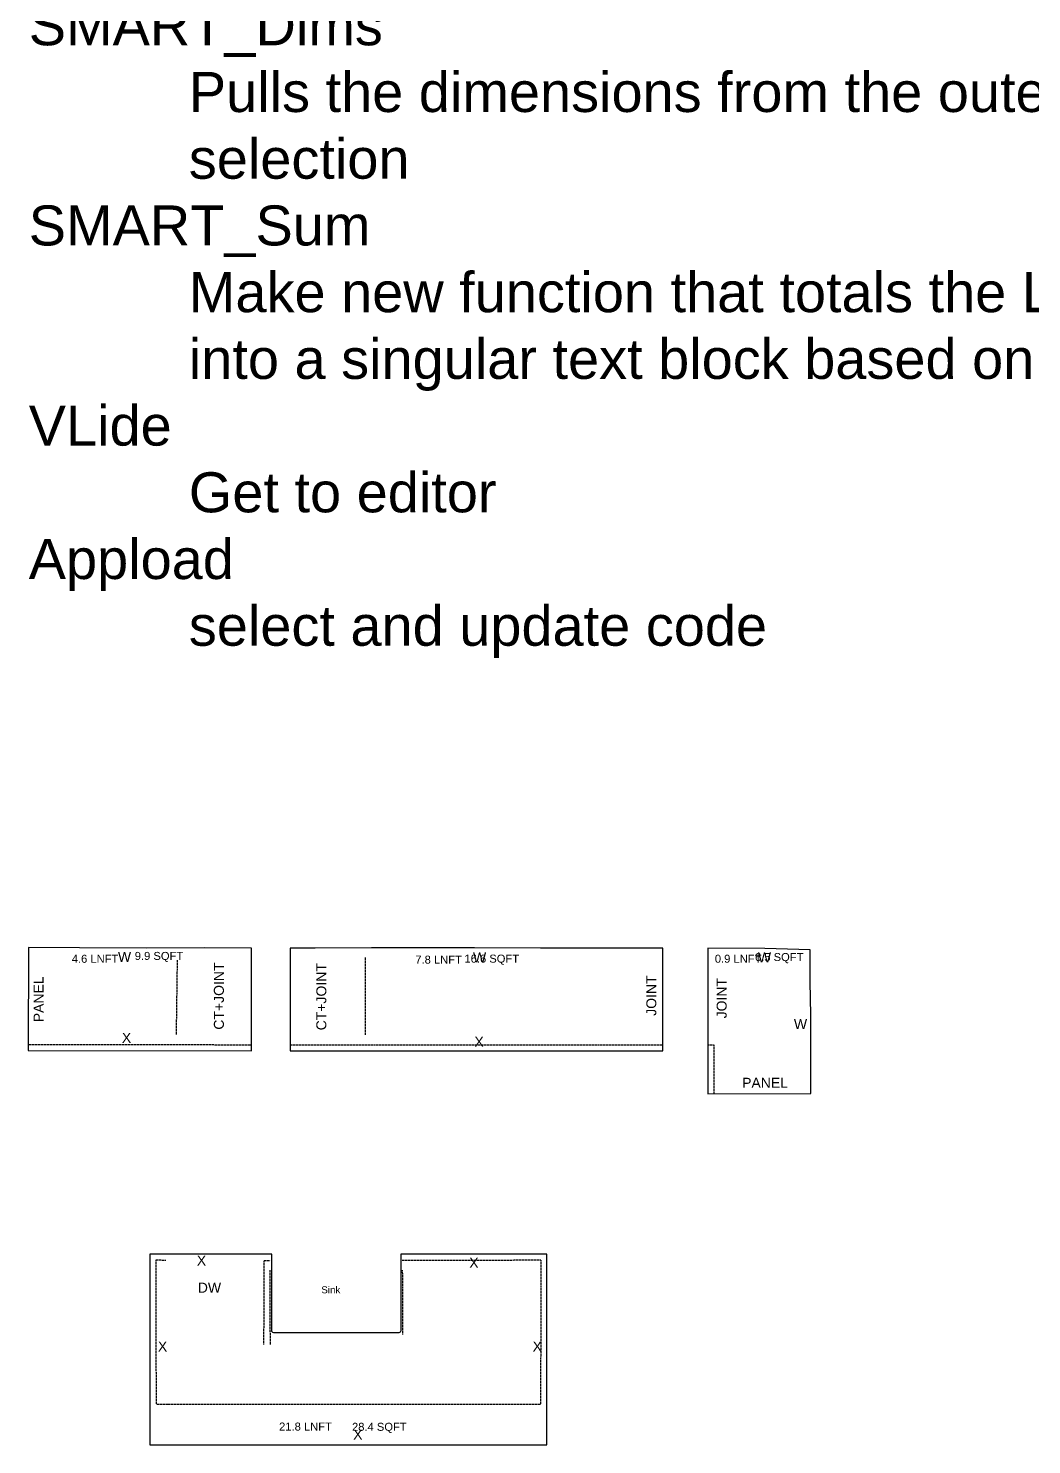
# Model space of a CAD drawing. Extents: x -347 to 953, y -714 to 758.
# Drawn here: x -346.8 to -96.2, y -2.1 to 351.8 of the extents above; entities that cross this region are included whole.
import ezdxf
from ezdxf.enums import TextEntityAlignment as Align

# ---------------------------------------------------------------- set-up
doc = ezdxf.new("R2010")
doc.units = 0
doc.header["$MEASUREMENT"] = 0
doc.linetypes.add('DASHED', pattern=[0.75, 0.5, -0.25])
doc.layers.get('0').update_dxf_attribs({"linetype": 'CONTINUOUS'})
for name, color, linetype in [('BLUE_BLUE', 5, 'CONTINUOUS'), ('GREEN_TEXT', 90, 'CONTINUOUS'), ('ORANGE_CABS', 30, 'DASHED')]:
    doc.layers.add(name, color=color, linetype=linetype)
doc.styles.add('Model Text', font='arial.ttf', dxfattribs={"height": 2})
doc.styles.get("Standard").update_dxf_attribs({"font": 'arial.ttf'})

msp = doc.modelspace()

# ---------------------------------------------------------------- linework, layer by layer
at = {"color": 143, "true_color": 0x7aafdf}
msp.add_lwpolyline([(-177.014343, 121.928081), (-177.014343, 96.27332), (-177.029944, 85.538563), (-151.283385, 85.594608), (-151.335575, 105.16522), (-151.474731, 113.586587), (-151.520632, 121.555933), (-162.838452, 121.821735)], close=True, dxfattribs=at)
at = {"layer": 'BLUE_BLUE', "color": 5}
msp.add_lwpolyline([(-317.202171, 121.950277), (-333.979418, 121.99363), (-346.78703, 122.083759), (-346.800736, 96.352633), (-291.032707, 96.322927), (-291.032707, 121.967864), (-302.749735, 122.058048)], close=True, dxfattribs=at)
msp.add_lwpolyline([(-188.279654, 96.27332), (-188.279654, 121.928081), (-189.078561, 121.934074), (-205.277015, 121.90366), (-218.826072, 121.926268), (-235.361754, 122.01797), (-247.843696, 121.99197), (-261.034568, 122.000777), (-275.171378, 121.919871), (-281.406766, 121.967864), (-281.406766, 96.322927), (-188.279661, 96.27332)], dxfattribs=at)
msp.add_lwpolyline([(-253.750995, 45.44642), (-253.750995, 26.336419, -0.4142135624), (-254.250995, 25.836419), (-285.490995, 25.836419, -0.4142135624), (-285.990995, 26.336419), (-285.990995, 45.44642), (-316.45055, 45.44642), (-316.45055, -2.115582), (-217.264374, -2.115582), (-217.264374, 45.44642)], format="xyb", close=True, dxfattribs=at)
at = {"layer": 'ORANGE_CABS', "color": 30, "linetype": 'DASHED', "ltscale": 0.5}
for p, q in [((-309.798838, 100.333516), (-309.53925, 118.90373)), ((-262.619725, 119.633994), (-262.636369, 100.312943)), ((-346.799937, 97.852633), (-291.032707, 97.822927)), ((-281.406766, 97.822927), (-188.279654, 97.773321)), ((-177.014343, 97.773321), (-175.512162, 97.772521)), ((-175.512162, 97.772521), (-175.529938, 85.541828)), ((-312.472878, 43.939456), (-314.971228, 43.94642)), ((-314.971228, 43.94642), (-314.888554, 7.884955)), ((-287.931383, 22.932386), (-287.911891, 43.923865)), ((-287.911891, 43.923865), (-286.374417, 43.926401)), ((-218.78466, 43.94642), (-253.376555, 43.927079)), ((-218.78466, 43.94642), (-218.826377, 7.884036)), ((-286.340595, 22.875225), (-286.37043, 41.446419)), ((-253.371559, 41.446419), (-253.339141, 25.342365)), ((-218.826377, 7.884036), (-314.888554, 7.884955))]:
    msp.add_line(p, q, dxfattribs=at)

# ---------------------------------------------------------------- texts
at = {"linetype": 'Continuous', "insert": (-346.706011, 757.606079), "char_height": 10, "attachment_point": 1, "style": 'Model Text'}
msp.add_mtext_dynamic_manual_height_columns('Custom Commands:\\P\\PSMART_Update\\P^IPushes values from model table to print table\\PSMART_Numbering\\P^IPlaces a number with each click, and increases ^Ithe value each time\\PSMART_SqFt \\P^ISelect multiple lines, the square footage is ^I^Icalculated, then select where you want the result ^Iplaced\\P^I{\\C1;Need to update to pull just the 4 corners instead of ^Ithe more accurate calculation now. (Copy from ^I"SMART_Dims")\\P}SMART_LnFt  \\P^ISelect multiple lines, the linear footage is ^I^Icalculated, then select where you want the result ^Iplaced\\PSMART_Table^J^ISelect a CSV file, and the code will update all the ^Iareas of the print page \\P^I{\\C1;Need to update to handle the new format of the ^Itable. May need to add variable output based on ^Icolumn selection\\P}SMART_Dims\\P^IPulls the dimensions from the outer 4 corners of a \\P^Iselection\\P{\\C1;SMART_Sum\\P^IMake new function that totals the LNFT and SQFT ^Iinto a singular text block based on selected text}\\PVLide \\P^IGet to editor\\PAppload\\P^Iselect and update code', width=355.75554369, gutter_width=10, heights=[588.458867], dxfattribs=at)
at = {"linetype": 'Continuous', "char_height": 2, "attachment_point": 5, "style": 'Model Text'}
for s, insert in [('4.6 LNFT', (-330.131072, 119.279343)), ('9.9 SQFT', (-314.160197, 119.725813)), ('16.6 SQFT', (-231.031319, 119.05122)), ('0.9 LNFT', (-169.481518, 119.284007)), ('6.5 SQFT', (-159.222042, 119.444689)), ('7.8 LNFT', (-244.311018, 119.063078)), ('21.8 LNFT', (-277.566636, 2.396328)), ('28.4 SQFT', (-259.113214, 2.072579))]:
    msp.add_mtext(s, dxfattribs=dict(at, insert=insert))
at = {"layer": 'GREEN_TEXT', "color": 90}
for s, height, p in [('W', 2.5, (-324.417203, 121.019949)), ('W', 2.5, (-235.711445, 120.865888)), ('W', 2.5, (-164.543874, 120.860477)), ('W', 2.5, (-155.54609, 104.204926)), ('X', 2.5, (-323.42878, 100.768155)), ('X', 2.5, (-235.356883, 99.809403)), ('PANEL', 2.5, (-168.486269, 89.55325)), ('X', 2.5, (-304.707469, 45.122041)), ('X', 2.5, (-236.653527, 44.582687)), ('DW', 2.5, (-304.461696, 38.356206)), ('Sink', 1.75, (-273.612357, 37.461071)), ('X', 2.5, (-314.428958, 23.646737)), ('X', 2.5, (-220.827489, 23.651431)), ('X', 2.5, (-265.647717, 1.656808))]:
    msp.add_text(s, height=height, dxfattribs=at).set_placement(p, align=Align.TOP_LEFT)
for s, p in [('CT+JOINT', (-300.452589, 101.573341)), ('CT+JOINT', (-274.859477, 101.412907)), ('PANEL', (-345.484868, 103.427329)), ('JOINT', (-192.418691, 105.040738)), ('JOINT', (-174.848758, 104.39437))]:
    msp.add_text(s, height=2.5, rotation=90, dxfattribs=at).set_placement(p, align=Align.TOP_LEFT)

doc.saveas('drawing.dxf')
